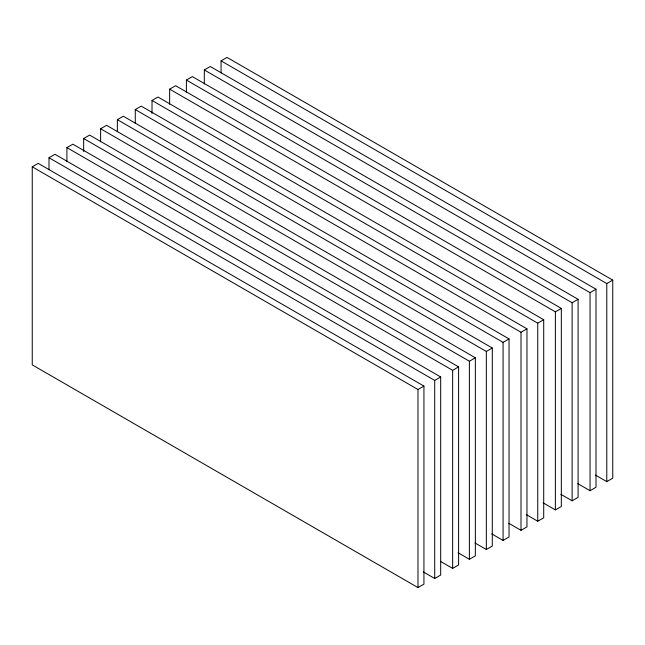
<?xml version="1.0" encoding="UTF-8"?>
<svg xmlns="http://www.w3.org/2000/svg" width="645" height="645" viewBox="0 0 645 645"><rect width="100%" height="100%" fill="white"/><g stroke="black" fill="none" stroke-linecap="round" stroke-linejoin="round"><path stroke-width="0.97" d="M32.25 166.821L38.216 163.379L423.934 386.081L423.934 584.144L417.976 587.587L32.25 364.885L32.25 166.821L417.976 389.516L423.934 386.081M48.996 169.788L48.996 157.727L54.954 154.284L440.68 376.978L440.68 575.042L434.714 578.484L423.37 571.938M66.919 161.71L66.919 147.632L72.877 144.19L458.603 366.884L458.603 564.947L452.645 568.39L440.422 561.335M83.665 151.599L83.665 138.53L89.623 135.087L475.349 357.79L475.349 555.853L469.383 559.296L458.039 552.741M100.612 141.835L100.612 128.758L106.57 125.323L492.296 348.018L492.296 546.081L486.338 549.524L474.994 542.969M169.651 104.232L169.651 89.147L175.617 85.704L561.335 308.407L561.335 506.47L555.377 509.913L543.163 502.858M117.358 131.725L117.358 119.664L123.316 116.221L509.042 338.915L509.042 536.979L503.076 540.421L491.732 533.875M135.281 123.647L135.281 109.569L141.239 106.127L526.965 328.821L526.965 526.892L521.007 530.327L508.784 523.28M186.397 92.114L186.397 80.053L192.355 76.61L578.081 299.304L578.081 497.368L572.123 500.81L560.771 494.263M204.32 84.035L204.32 69.958L210.286 66.516L596.004 289.21L596.004 487.273L590.046 490.716L577.831 483.661M152.018 113.544L152.018 100.475L157.985 97.032L543.711 319.726L543.711 517.79L537.745 521.233L526.401 514.678M221.066 72.925L221.066 60.856L227.024 57.413L612.75 280.115L612.75 478.179L606.784 481.622L595.44 475.067M48.996 157.727L434.714 380.421L440.68 376.978M66.919 147.632L452.645 370.327L458.603 366.884M83.665 138.53L469.383 361.232L475.349 357.79M100.612 128.758L486.338 351.461L492.296 348.018M169.651 89.147L555.377 311.849L561.335 308.407M117.358 119.664L503.076 342.358L509.042 338.915M135.281 109.569L521.007 332.264L526.965 328.821M186.397 80.053L572.123 302.747L578.081 299.304M204.32 69.958L590.046 292.653L596.004 289.21M152.018 100.475L537.745 323.169L543.711 319.726M221.066 60.856L606.784 283.558L612.75 280.115M606.784 283.558L606.784 481.622M590.046 292.653L590.046 490.716M572.123 302.747L572.123 500.81M555.377 311.849L555.377 509.913M537.745 323.169L537.745 521.233M521.007 332.264L521.007 530.327M503.076 342.358L503.076 540.421M486.338 351.461L486.338 549.524M469.383 361.232L469.383 559.296M452.645 370.327L452.645 568.39M434.714 380.421L434.714 578.484M417.976 389.516L417.976 587.587"/></g></svg>
